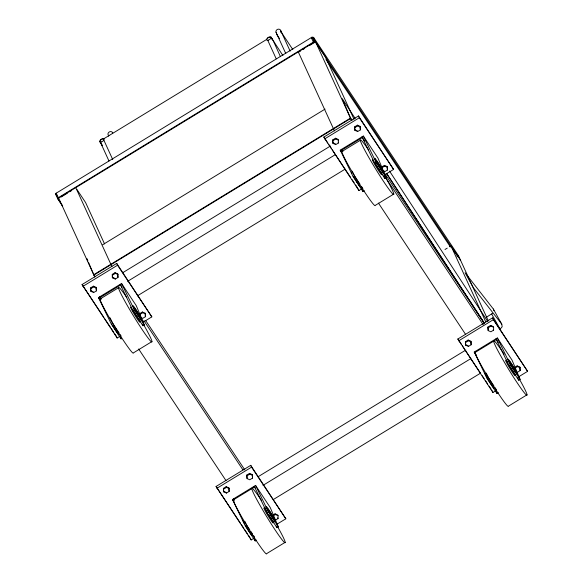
<?xml version="1.0" encoding="UTF-8"?>
<svg xmlns="http://www.w3.org/2000/svg" width="583" height="583" viewBox="0 0 583 583"><rect width="100%" height="100%" fill="white"/><g stroke="black" fill="none" stroke-linecap="round" stroke-linejoin="round"><path stroke-width="0.87" d="M90.657 290.655L90.686 287.82L93.404 286.166L96.093 287.339L96.392 290.895L93.681 292.549L90.992 291.376L90.657 290.655L92.675 291.536M90.992 291.376L90.686 287.82M96.093 287.339L96.392 290.895M112.279 277.173L112.308 274.338L115.026 272.676L117.715 273.857L118.014 277.406L115.296 279.068L112.614 277.887L112.279 277.173L114.297 278.047M112.614 277.887L112.308 274.338M117.715 273.857L118.014 277.406M145.378 316.729L145.407 313.894L142.726 312.721L140.007 314.383L139.672 313.661L142.39 312L145.08 313.173L145.378 316.729L142.667 318.384L140.649 317.502M223.42 491.178L223.449 488.343L226.168 486.688L228.857 487.862L229.155 491.418L226.444 493.072L223.755 491.899L223.42 491.178L225.439 492.059M223.755 491.899L223.449 488.343M228.857 487.862L229.155 491.418M246.784 475.05L247.083 478.607L249.772 479.78L252.49 478.126L252.519 475.291L252.191 474.569L249.502 473.396L246.784 475.05L247.083 478.607M252.191 474.569L252.49 478.126M275.329 520.204L278.047 518.549L278.076 515.715L277.748 514.993L275.059 513.82L273.026 515.066M332.74 142.711L332.769 139.876L335.487 138.222L338.176 139.395L338.475 142.952L335.764 144.606L333.075 143.433L332.74 142.711L335.429 143.884M333.075 143.433L332.769 139.876M354.646 129.652L354.675 126.817L357.394 125.163L360.083 126.336L360.381 129.885L357.663 131.547L354.974 130.373L354.646 129.652L356.665 130.534M354.974 130.373L354.675 126.817M360.083 126.336L360.381 129.885M387.367 170.083L387.396 167.248L384.707 166.075L381.996 167.729L381.661 167.008L384.379 165.353L387.068 166.527L387.367 170.083L384.656 171.737L382.637 170.855M465.409 344.531L465.438 341.696L468.156 340.035L470.845 341.215L471.144 344.764L468.433 346.426L465.744 345.245L465.409 344.531L468.098 345.704L468.433 346.426M465.744 345.245L465.438 341.696M470.845 341.215L471.144 344.764M487.891 327.07L488.19 330.619L490.879 331.793L493.597 330.138L493.626 327.303L493.291 326.582L490.602 325.409L487.891 327.07L488.19 330.619M514.425 367.53L517.143 365.876L519.832 367.05L520.131 370.599L517.42 372.26M520.131 370.599L519.832 367.05M486.237 317.327L492.577 313.326M103.512 138.943L266.934 39.272M62.702 206.236L57.681 198.672L55.392 193.68L312.145 37.086L457.218 255.682M311.934 38.238L313.486 37.29L458.559 255.886L488.35 320.963M314.222 41.626L57.477 198.22L61.995 205.027M57.681 198.672L314.434 42.078L312.145 37.086M61.149 197.003L65.515 194.336M65.813 194.154L67.366 193.206M69.698 191.785L71.257 190.838M299.079 51.887L300.631 50.94M302.963 49.519L304.523 48.564M309.609 45.459L311.096 44.556M311.519 44.301L315.563 41.83L325.234 56.405L354.019 119.275M102.659 244.743L325.044 109.108M355.171 118.458L342.228 98.629L350.66 118.495L93.914 275.081L88.58 262.525M119.471 336.602L117.161 338.009L82.057 284.548L116.717 263.407L151.828 316.868L143.352 322.042M362.014 188.673L358.931 190.554L323.827 137.092L358.494 115.951L393.598 169.413L384.35 175.053M82.888 286.37L117.547 265.229L116.717 263.407M324.658 138.907L359.325 117.766L358.494 115.951M112.636 275.059L115.354 273.398L118.043 274.578M333.104 140.598L335.823 138.943L338.504 140.117M91.021 288.541L93.732 286.887L96.421 288.06M355.003 127.539L357.722 125.884L360.411 127.058M122.663 272.735L330.452 146.005M120.171 336.515L121.22 339.029L111.426 324.272L98.454 297.6L121.563 283.506L136.254 305.638L144.329 324.935L142.973 325.766L133.179 311.009L120.207 284.336L122.007 287.266M364.353 190.743L362.99 191.574L353.203 176.817L340.232 150.144L363.34 136.05L378.024 158.182L386.099 177.48L384.744 178.311L374.949 163.553L361.977 136.874L364.754 141.29M101.129 298.97L100.145 297.49L120.535 285.051M342.899 151.507L341.915 150.035L362.313 137.595M127.597 281.341L335.385 154.612M100.043 299.028L118.517 287.762M341.871 151.536L360.352 140.27M137.267 295.916L345.056 169.187M111.426 324.272L112.789 323.441L110.034 317.786M133.179 311.009L134.535 310.178L121.563 283.506M353.203 176.817L354.559 175.986L352.198 171.14M374.949 163.553L376.312 162.723L363.34 136.05M151.937 341.572L133.463 352.846A31.897 2.15 58.6 0 1 114.727 326.75A31.897 2.15 58.6 0 1 100.567 298.817M393.773 194.081L375.292 205.354A31.897 2.15 58.6 0 1 356.563 179.258A31.897 2.15 58.6 0 1 342.403 151.325M445.011 249.48L447.241 248.125M449.478 246.762L450.965 245.851L460.636 260.426M457.006 256.833L458.559 255.886M254.254 538.058L251.171 539.938L216.067 486.47L250.726 465.329L285.83 518.797L276.59 524.43M496.024 390.603L492.941 392.476L457.837 339.014L492.497 317.873L527.608 371.335L518.36 376.975M216.898 488.292L251.557 467.151L250.726 465.329M458.668 340.836L493.327 319.695L492.497 317.873M223.785 489.064L226.496 487.41L229.185 488.583M488.219 327.784L490.937 326.13L493.626 327.303M247.112 475.772L249.83 474.117L252.519 475.291M465.773 342.418L468.484 340.756L471.173 341.937M258.065 476.756L465.853 350.026M256.586 540.12L255.23 540.951L245.436 526.194L232.464 499.522L255.573 485.428L270.264 507.56L278.339 526.857L276.976 527.688L267.189 512.931L254.217 486.258L255.522 488.452M498.363 392.665L497 393.496L487.206 378.739L474.234 352.066L497.343 337.972L512.034 360.105L520.109 379.402L518.753 380.233L508.959 365.475L495.987 338.803L498.276 342.469M254.545 486.98L234.155 499.412L233.827 498.691L234.606 500.309M496.315 339.525L475.925 351.957L475.597 351.236M262.999 485.362L470.787 358.632M273.442 499.463L480.458 373.207M245.436 526.194L246.798 525.37L244.831 521.326M267.189 512.931L268.544 512.1L255.573 485.428M487.206 378.739L488.569 377.908L486.207 373.062M508.959 365.475L510.314 364.645L497.343 337.972M514.76 368.252L517.478 366.598L520.16 367.771M273.354 515.78L275.387 514.541L278.076 515.715M285.182 542.314L266.708 553.588A31.897 2.15 58.6 0 1 248.096 527.732A31.897 2.15 58.6 0 1 233.783 499.573M527.017 394.822L508.536 406.096A31.897 2.15 58.6 0 1 489.931 380.24A31.897 2.15 58.6 0 1 475.611 352.081M99.89 141.552L102.251 145.59L101.974 144.912M501.795 324.184L493.356 309.034L465.074 272.735L473.505 287.885L501.795 324.184L502.167 326.75L500.105 329.169L491.673 314.018M100.13 141.88L100.422 142.31M325.977 59.473L450.47 247.061M311.774 38.332L311.293 37.611L313.37 42.144M359.325 117.766L393.598 169.413M493.327 319.695L527.608 371.335M384.882 173.734L483.956 323.018M376.312 162.723L386.099 177.48M510.314 364.645L520.109 379.402M384.853 176.503L483.241 324.753M292.826 49.591L280.78 31.446A2.514 1.239 -33.6 0 1 280.751 32.189M276.502 34.054L279.512 38.595M282.901 55.56L270.804 36.911L273.318 40.876L280.459 56.704M378.454 203.103L465.46 334.197M340.232 150.144L341.696 152.36M474.234 352.066L476.683 355.754M354.559 175.986L359.944 184.104M361.416 186.32L362.881 188.528M488.569 377.908L493.954 386.026M494.931 387.506L496.403 389.714M323.827 137.092L327.799 143.083M328.797 144.577L331.275 148.322M332.274 149.816L350.653 177.509M352.139 179.761L354.129 182.749M355.615 185L357.605 187.988M457.837 339.014L461.313 344.254M462.304 345.755L464.789 349.494M465.781 350.995L480.684 373.448M482.177 375.692L484.16 378.688M485.654 380.932L487.636 383.927M489.13 386.172L491.119 389.167M76.898 189.439L85.599 202.556L104.539 243.92M117.547 265.229L151.828 316.868M251.557 467.151L285.83 518.797M145.75 320.643L244.824 469.927M143.87 320.628L242.943 469.913M134.535 310.178L144.329 324.935M268.544 512.1L278.339 526.857M55.392 193.68L56.901 195.946M138.645 348.984L225.985 480.589M100.305 297.505L101.282 298.984M98.454 297.6L99.926 299.815M232.464 499.522L233.936 501.737M112.789 323.441L119.151 333.039M120.134 334.511L121.111 335.99M246.798 525.37L249.735 529.794M250.712 531.266L252.672 534.217M253.649 535.697L254.633 537.169M82.057 284.548L103.912 317.48M104.904 318.981L110.369 327.216M111.36 328.71L113.845 332.456M114.844 333.95L116.33 336.194M216.067 486.47L240.4 523.148M241.398 524.649L243.883 528.387M244.875 529.889L247.36 533.627M248.351 535.121L249.845 537.373M389.531 171.081L487.621 321.313M351.994 120.389L350.5 118.101L93.746 274.695L94.745 276.218M386.842 173.778L484.437 323.244M350.66 118.495L351.658 120.018M386.514 173.399L484.604 323.638M101.435 143.935L101.733 144.46M493.356 309.034L493.896 310.681M342.374 150.931L341.587 149.314L341.915 150.035M100.604 298.387L99.817 296.769L100.145 297.49M517.143 365.876L517.478 366.598M493.262 329.417L493.597 330.138M490.602 325.409L490.937 326.13M450.965 245.851L485.807 321.954M492.11 390.661L492.941 392.476M468.156 340.035L468.484 340.756M387.068 166.527L387.396 167.248M384.379 165.353L384.707 166.075M384.321 171.016L384.656 171.737M357.394 125.163L357.722 125.884M357.335 130.825L357.663 131.547M313.486 37.29L351.578 120.499M298.445 52.273L334.423 130.854M338.147 142.23L338.475 142.952M335.487 138.222L335.823 138.943M358.1 188.739L358.931 190.554M280.744 30.593L290.159 51.151M275.985 32.167L285.779 53.556M267.976 40.81L276.225 58.817M277.719 517.828L278.047 518.549M275.059 513.82L275.387 514.541M103.745 139.935L112.738 159.574M108.977 161.01L100.291 142.026A2.514 2.179 -24.6 0 0 100.531 142.536M249.502 473.396L249.83 474.117M250.34 538.116L251.171 539.938M226.168 486.688L226.496 487.41M145.08 313.173L145.407 313.894M226.109 492.351L226.444 493.072M142.39 312L142.726 312.721M115.026 272.676L115.354 273.398M75.928 187.981L111.907 266.569M114.968 278.346L115.296 279.068M58.81 198.424L94.832 277.085M56.252 193.155L58.329 197.695M93.404 286.166L93.732 286.887M116.607 336.799L117.161 338.009M93.346 291.828L93.681 292.549M86.852 258.466L87.887 260.9M517.697 377.711L518.753 380.233M495.594 390.136L497 393.496M383.687 175.789L384.744 178.311M361.941 189.06L362.99 191.574M276.276 526.012L276.976 527.688M254.173 538.437L255.23 540.951M142.267 324.082L142.973 325.766M108.657 135.548A2.514 2.179 -24.6 0 1 109.203 131.998A2.514 2.179 -24.6 0 1 112.789 133.026M108.482 136.152A2.514 1.239 -33.6 0 1 108.802 135.307M277.049 34.448A2.514 1.239 -33.6 0 1 276.531 33.311M100.298 140.867A2.514 2.179 -24.6 0 1 102.054 139.14M102.688 139.002A2.514 2.179 -24.6 0 1 103.329 139.024M270.804 37.407A2.514 2.179 -24.6 0 1 272.013 39.229M267.437 38.522A2.514 2.179 -24.6 0 1 269.579 37.217M276.612 33.114A2.514 2.179 -24.6 0 1 277.756 29.281A2.514 2.179 -24.6 0 1 280.736 31.744M360.702 187.354A8.803 0.59 58.6 0 1 360.25 186.91M359.529 185.977A8.803 0.59 58.6 0 1 353.968 177.21M351.797 173.02A8.803 0.59 58.6 0 1 351.775 172.393M381.282 172.714A8.803 0.59 58.6 0 1 378.433 168.458M378.032 167.817A8.803 0.59 58.6 0 1 377.23 166.505M376.837 165.849A8.803 0.59 58.6 0 1 376.079 164.566M375.722 163.94A8.803 0.59 58.6 0 1 374.76 162.212M382.601 174.033A8.803 0.59 58.6 0 1 382.455 174.091M385.749 177.669A31.897 2.15 58.6 0 1 389.728 190.284A31.897 2.15 58.6 0 1 364.244 149.146A31.897 2.15 58.6 0 1 368.565 149.94M381.501 174.033A8.803 0.59 58.6 0 1 376.501 167.401A8.803 0.59 58.6 0 1 373.047 160.143M359.463 185.277A6.355 0.43 58.6 0 1 359.135 184.957M358.618 184.279A6.355 0.43 58.6 0 1 357.933 183.31M357.131 182.1A6.355 0.43 58.6 0 1 356.271 180.745M493.517 387.702A8.803 0.59 58.6 0 1 488.365 379.948A8.803 0.59 58.6 0 1 484.874 373.237M494.093 388.067A8.803 0.59 58.6 0 1 493.954 388.14M515.707 374.869A8.803 0.59 58.6 0 1 515.263 374.432M514.549 373.521A8.803 0.59 58.6 0 1 510.118 366.685M508.026 363.034A8.803 0.59 58.6 0 1 507.283 361.591M506.802 360.549A8.803 0.59 58.6 0 1 506.627 359.973M519.351 379.081A31.897 2.15 58.6 0 1 522.193 390.005A31.897 2.15 58.6 0 1 496.366 347.738A31.897 2.15 58.6 0 1 504.157 354.216M514.738 374.789A8.803 0.59 58.6 0 1 509.782 368.23A8.803 0.59 58.6 0 1 506.277 360.899M492.395 385.742A6.355 0.43 58.6 0 1 491.877 385.079M486.63 376.465A6.355 0.43 58.6 0 1 486.28 375.714M273.937 522.324A8.803 0.59 58.6 0 1 268.734 514.789M267.225 512.224A8.803 0.59 58.6 0 1 264.988 507.356M252.184 535.595A8.803 0.59 58.6 0 1 247.79 529.364M247.389 528.715A8.803 0.59 58.6 0 1 246.594 527.404M246.208 526.755A8.803 0.59 58.6 0 1 245.472 525.487M244.51 523.753A8.803 0.59 58.6 0 1 243.235 520.619M277.515 526.573A31.897 2.15 58.6 0 1 280.62 537.847A31.897 2.15 58.6 0 1 254.953 496.053A31.897 2.15 58.6 0 1 261.315 500.192M272.91 522.281A8.803 0.59 58.6 0 1 267.954 515.722A8.803 0.59 58.6 0 1 264.442 508.391M250.945 533.511A6.355 0.43 58.6 0 1 250.107 532.534M248.628 530.37A6.355 0.43 58.6 0 1 247.768 529.014M244.51 523.17A6.355 0.43 58.6 0 1 244.481 522.696M250.916 533.044A6.355 0.43 58.6 0 1 251.04 533.46M140.233 321.095A8.803 0.59 58.6 0 1 132.99 309.668M118.48 334.365A8.803 0.59 58.6 0 1 117.759 333.432M116.811 332.084A8.803 0.59 58.6 0 1 112.555 325.285M143.914 325.161A31.897 2.15 58.6 0 1 147.9 337.776A31.897 2.15 58.6 0 1 122.415 296.638A31.897 2.15 58.6 0 1 126.737 297.432M139.672 321.524A8.803 0.59 58.6 0 1 134.673 314.893A8.803 0.59 58.6 0 1 131.219 307.635M117.365 332.412A6.355 0.43 58.6 0 1 116.84 331.734M116.155 330.765A6.355 0.43 58.6 0 1 115.361 329.563M268.158 40.212A2.514 1.239 -33.6 0 0 270.92 37.268A2.514 1.239 -33.6 0 0 267.262 38.245A2.514 1.239 -33.6 0 0 268.158 40.212M101.274 141.997A2.514 1.239 -33.6 0 0 104.029 139.053A2.514 1.239 -33.6 0 0 100.371 140.029A2.514 1.239 -33.6 0 0 101.274 141.997M376.115 161.382A8.803 0.59 58.6 0 0 383.811 173.26A8.803 0.59 58.6 0 0 378.112 162.701A8.803 0.59 58.6 0 0 376.115 161.382M377.012 162.606A6.355 0.43 58.6 0 0 382.572 171.183A6.355 0.43 58.6 0 0 378.454 163.553A6.355 0.43 58.6 0 0 377.012 162.606M509.389 362.203A8.803 0.59 58.6 0 0 517.063 374.046A8.803 0.59 58.6 0 0 511.32 363.42A8.803 0.59 58.6 0 0 509.389 362.203M510.278 363.413A6.355 0.43 58.6 0 0 515.824 371.961A6.355 0.43 58.6 0 0 511.677 364.295A6.355 0.43 58.6 0 0 510.278 363.413M267.619 509.659A8.803 0.59 58.6 0 0 275.293 521.501A8.803 0.59 58.6 0 0 269.55 510.876A8.803 0.59 58.6 0 0 267.619 509.659M268.508 510.868A6.355 0.43 58.6 0 0 274.054 519.417A6.355 0.43 58.6 0 0 269.907 511.75A6.355 0.43 58.6 0 0 268.508 510.868M134.345 308.837A8.803 0.59 58.6 0 0 142.041 320.716A8.803 0.59 58.6 0 0 136.342 310.156A8.803 0.59 58.6 0 0 134.345 308.837M135.241 310.061A6.355 0.43 58.6 0 0 140.802 318.639A6.355 0.43 58.6 0 0 136.684 311.009A6.355 0.43 58.6 0 0 135.241 310.061"/></g></svg>
